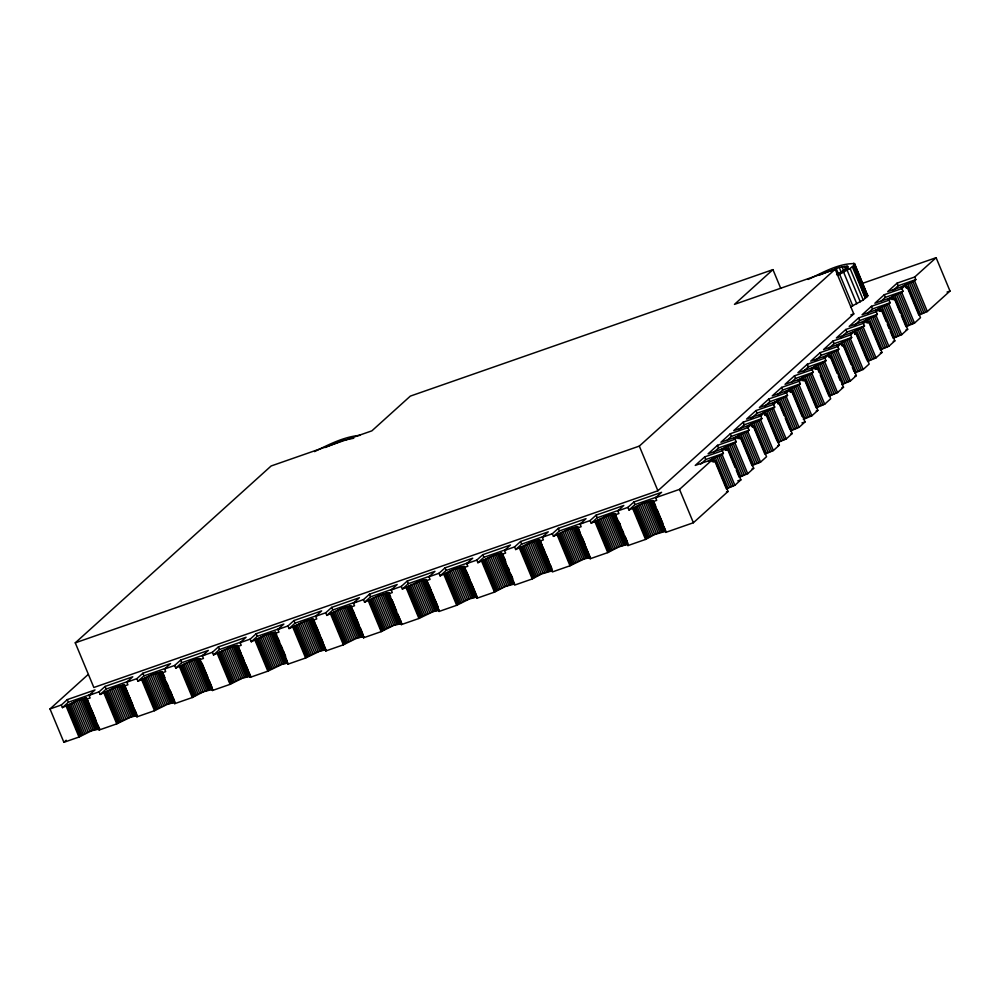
<?xml version="1.0" encoding="UTF-8"?>
<svg xmlns="http://www.w3.org/2000/svg" width="1000" height="1000" viewBox="0 0 1000 1000"><rect width="100%" height="100%" fill="white"/><g stroke="black" fill="none" stroke-linecap="round" stroke-linejoin="round"><path stroke-width="1.5" d="M86.35 699.287L86.912 698.475L85.612 698.15L78.85 700.013L62.425 707.625L61.337 705L67.312 699.6L95.013 689.938L89.025 695.337L90.125 697.962L86.35 699.287L99.138 730.013L116.762 723.875L131.075 716.988L136.888 715.688L136.912 716.838L124.113 686.112L124.537 685.062L114.887 687.487L100.2 694.45L99.1 691.825L105.087 686.425L132.787 676.762L126.8 682.163L127.9 684.788L124.113 686.112M161.887 672.938L165.662 671.612L164.575 668.988L170.562 663.587L142.863 673.25L136.875 678.65L137.963 681.275L152.662 674.312L162.3 671.888L161.887 672.938L174.688 703.662L175.113 703.213L173.95 702.525L167.188 704.388L154.537 710.7L136.912 716.838M237.425 646.587L237.413 645.425L231.6 646.725L213.512 654.925L212.413 652.3L218.4 646.9L246.1 637.238L240.113 642.638L241.213 645.275L237.425 646.587L250.225 677.325L267.85 671.175L282.162 664.287L287.975 662.987L288 664.15L275.2 633.413L275.613 632.362L265.975 634.788L251.275 641.75L250.188 639.125L256.175 633.725L283.875 624.062L277.887 629.462L278.975 632.1L275.2 633.413M250.225 677.325L250.787 676.513L248.888 672.087M312.975 620.237L312.95 619.075L307.137 620.388L289.05 628.587L287.962 625.95L293.95 620.55L321.637 610.887L315.663 616.287L316.75 618.925L312.975 620.237L325.763 650.975L343.387 644.825L356.037 638.525L362.8 636.663L363.95 636.75L363.537 637.8L350.737 607.062L351.163 606.013L341.512 608.45L326.825 615.413L325.725 612.775L331.712 607.375L359.412 597.712L353.425 603.125L354.525 605.75L350.737 607.062M325.763 650.975L325.737 649.812L319.938 651.112L305.625 658L288 664.15M388.512 593.888L392.287 592.575L391.2 589.95L397.188 584.538L369.487 594.2L363.5 599.6L364.588 602.238L379.288 595.275L388.925 592.837L388.512 593.888L401.312 624.625L401.875 623.812L399.975 619.388M426.287 580.712L426.262 579.562L420.45 580.862L402.362 589.062L401.275 586.438L407.262 581.025L434.963 571.362L428.975 576.775L430.062 579.4L426.287 580.712L439.075 611.45L456.7 605.3L469.35 599L476.112 597.137L477.262 597.225L476.85 598.275L464.062 567.537L464.475 566.487L454.825 568.925L440.138 575.887L439.038 573.263L445.025 567.85L472.725 558.188L466.737 563.6L467.837 566.225L464.062 567.537M539.6 541.188L539.575 540.037L533.763 541.337L515.675 549.538L514.587 546.912L520.575 541.5L548.275 531.838L542.288 537.25L543.375 539.875L539.6 541.188L552.388 571.925L570.013 565.775L584.338 558.9L590.138 557.587L590.163 558.75L577.375 528.013L577.788 526.975L568.138 529.4L553.45 536.362L552.35 533.737L558.337 528.325L586.038 518.663L580.05 524.075L581.15 526.7L577.375 528.013M666.275 531.587L665.7 532.4L652.913 501.662L653.325 500.625L643.688 503.05L628.987 510.012L627.9 507.388L633.888 501.975L661.587 492.312L655.6 497.725L656.688 500.35L652.913 501.662M837.463 275.363L850.1 268.488L853.888 265.487L854.575 263.625C838.275 263.325 822.663 272.725 808.075 279.462M854.575 263.625L867.75 295.925L863.225 300L850.588 306.887M733.725 438.638L739.237 434.963L747.75 431.375L749.038 430.225L747.938 427.6L751.363 424.5L752.463 427.137L753.737 425.975L766.538 456.712L760.55 462.113L753.637 464.925L740.85 434.188M759.388 415.462L764.9 411.788L773.413 408.212L774.7 407.05L773.6 404.425L777.025 401.337L778.112 403.963L779.4 402.8L792.188 433.537L786.2 438.95L777.688 442.525M785.325 391.887L785.05 392.587M823.538 357.537L829.05 353.875L837.562 350.288L838.85 349.125L837.75 346.5L841.175 343.413L842.262 346.037L843.55 344.888L856.338 375.613L850.35 381.025L841.838 384.6M887.688 299.613L893.2 295.95L901.712 292.362L903 291.2L901.9 288.575L905.325 285.487L906.413 288.113L907.7 286.962L920.487 317.688L914.5 323.1L905.987 326.675L901.338 315.5M99.138 730.013L97.825 725.362M199.662 659.762L200.225 658.95L198.925 658.625L192.162 660.487L175.738 668.1L174.65 665.475L180.637 660.075L208.325 650.413L202.338 655.812L203.438 658.438L199.662 659.762L212.45 690.5L230.075 684.35L242.725 678.05L250.637 676.275M212.45 690.5L212.862 689.45M439.075 611.45L439.062 610.288L433.25 611.587L418.938 618.475L401.312 624.625M501.825 554.362L502.388 553.55L501.1 553.225L494.338 555.087L477.9 562.712L476.812 560.087L482.8 554.675L510.5 545.013L504.513 550.425L505.6 553.05L501.825 554.362L514.625 585.1L532.25 578.95L541.413 574.025L552.375 570.763L539.575 540.037M615.138 514.837L615.55 513.8L614.412 513.7L607.65 515.562L591.225 523.188L590.125 520.562L596.112 515.15L623.812 505.487L617.825 510.9L618.913 513.525L615.138 514.837L627.938 545.575L645.562 539.425L654.725 534.5L665.688 531.25L652.887 500.513M627.938 545.575L628.35 544.525M772.95 269.625L734.463 304.375L835.188 269.237L853.775 313.9L657.9 490.763L93.85 687.5L75.263 642.837L271.137 465.975L371.863 430.85L410.35 396.1L772.95 269.625L780.738 288.35M99.55 728.975L91.65 730.738L79 737.038L63.888 742.312L50 708.95L88.062 674.587M62.425 707.625L68.412 702.225L91.737 694.087M100.2 694.45L106.188 689.05L129.512 680.913M63.888 742.312L66.2 740.225M137.963 681.275L143.95 675.875L165.825 668.25M175.738 668.1L181.725 662.7L205.05 654.562M213.512 654.925L219.5 649.525L241.363 641.9M251.275 641.75L257.262 636.35L280.587 628.212M289.05 628.587L295.038 623.175L318.363 615.037M326.825 615.413L332.812 610L356.138 601.862M364.588 602.238L370.575 596.825L393.9 588.688M402.362 589.062L408.35 583.65L430.225 576.025M440.138 575.887L446.125 570.475L467.987 562.85M477.9 562.712L483.888 557.3L507.212 549.163M515.675 549.538L521.663 544.125L544.987 535.988M75.263 642.837L639.312 446.1L835.188 269.237M553.45 536.362L559.438 530.95L582.762 522.812M591.225 523.188L597.212 517.775L619.075 510.15M628.987 510.012L634.975 504.6L656.85 496.975M722.288 450.763L723.375 453.387L722.1 454.55L713.575 458.137L726.375 488.862L734.887 485.288L740.875 479.875L728.075 449.137L726.8 450.3L725.7 447.675L722.288 450.763L704.663 456.912L695.25 465.412L712.875 459.263L713.962 461.887L715.25 460.725L728.05 491.463L693.4 522.737L665.7 532.4M736.3 470.3L739.2 477.275L747.712 473.7L753.7 468.288L740.913 437.562L739.625 438.713L738.538 436.087L735.113 439.175L717.487 445.325L708.075 453.825L725.7 447.675M747.938 427.6L730.312 433.738L720.913 442.238L738.538 436.087M760.775 416.012L761.862 418.638L760.588 419.8L752.062 423.375L764.862 454.113L773.375 450.525L779.362 445.125L766.575 414.387L765.288 415.55L764.2 412.925L760.775 416.012L743.15 422.163L733.737 430.65L751.363 424.5M773.6 404.425L755.975 410.575L746.562 419.075L764.2 412.925M790.525 430.938L799.038 427.362L805.025 421.95L792.225 391.225L790.95 392.375L789.85 389.75L786.438 392.837L768.8 398.988L759.4 407.488L777.025 401.337M803.35 419.363L811.862 415.775L817.85 410.375L805.062 379.637L803.775 380.8L802.688 378.162L799.262 381.262L781.637 387.4L772.225 395.9L789.85 389.75M812.087 369.675L813.188 372.3L811.9 373.462L803.388 377.038L816.175 407.775L824.7 404.188L830.688 398.787L817.887 368.05L816.612 369.212L815.512 366.587L812.087 369.675L794.463 375.825L785.062 384.312L802.688 378.162M820.288 375.238L829.013 396.188L837.525 392.6L843.512 387.2L830.725 356.463L829.438 357.625L828.337 355L824.925 358.088L807.3 364.237L797.887 372.725L815.512 366.587M837.75 346.5L820.125 352.65L810.713 361.15L828.337 355M854.675 373.013L863.188 369.438L869.175 364.025L856.375 333.3L855.1 334.45L854 331.825L850.588 334.913L832.95 341.062L823.55 349.562L841.175 343.413M867.5 361.438L876.012 357.85L882 352.45L869.212 321.712L867.925 322.875L866.838 320.25L863.413 323.338L845.788 329.487L836.375 337.975L854 331.825M876.237 311.75L877.337 314.375L876.05 315.538L867.537 319.113L880.325 349.85L888.85 346.262L894.837 340.863L882.038 310.125L880.75 311.288L879.663 308.663L876.237 311.75L858.612 317.9L849.2 326.388L866.838 320.25M890.25 331.275L893.162 338.263L901.675 334.688L907.663 329.275L894.862 298.538L893.587 299.7L892.487 297.075L889.075 300.163L871.45 306.312L862.038 314.812L879.663 308.663M901.9 288.575L884.275 294.725L874.862 303.225L892.487 297.075M914.725 277L915.825 279.625L914.538 280.775L906.025 284.363L918.825 315.1L927.337 311.512L950 291.05L936.112 257.688L914.725 277L897.1 283.137L887.7 291.637L905.325 285.487M700.525 464.263L705.75 459.538L723.375 453.387M713.35 452.675L718.575 447.95L736.213 441.812L735.113 439.175M727.225 440.15L731.413 436.375L749.038 430.225M739.013 429.5L744.237 424.787L761.862 418.638M750.8 418.862L757.075 413.2L774.7 407.05M764.675 406.337L769.9 401.613L787.525 395.462L786.438 392.837M777.5 394.75L782.725 390.037L800.35 383.888L799.262 381.262M791.375 382.225L795.562 378.45L813.188 372.3M803.162 371.587L808.388 366.863L826.012 360.712L824.925 358.088M814.95 360.938L821.213 355.275L838.85 349.125M828.825 348.413L834.05 343.688L851.675 337.55L850.588 334.913M840.6 337.775L846.875 332.113L864.5 325.962L863.413 323.338M854.475 325.238L859.712 320.525L877.337 314.375M867.312 313.663L872.537 308.938L890.163 302.787L889.075 300.163M881.188 301.125L885.362 297.35L903 291.2M892.975 290.487L898.2 285.775L915.825 279.625M708.35 461.4L713.575 458.137M746.838 426.637L752.062 423.375M772.5 403.475L787.525 395.462M798.162 380.3L803.388 377.038M810.987 368.713L826.012 360.712M836.65 345.55L851.675 337.55M862.312 322.375L867.537 319.113M900.8 287.625L906.025 284.363M655.6 497.725L679.513 489.375L712.875 459.263M721.75 449.3L736.213 441.812M785.9 391.375L800.35 383.888M850.05 333.45L864.5 325.962M875.7 310.287L890.163 302.787M174.688 703.662L192.312 697.525L203.225 691.875L212.425 689.338L199.638 658.6M363.537 637.8L381.163 631.65L393.812 625.35L401.725 623.575M476.85 598.275L494.475 592.125L505.387 586.475L514.6 583.938L501.8 553.212M590.163 558.75L607.788 552.6L618.7 546.962L627.2 544.438L614.412 513.7M314.538 451.613C328.925 444.513 343.975 436.662 360.175 435.325M836.587 274.562L846.275 268.888L847.95 266.413L839.225 267.4L818.612 275.375M325.062 447.512L342.587 440.487L353.762 438.225M861.513 283.7L936.112 257.688M850.85 314.913L853.775 313.9M947.05 292.075L950 291.05M50 708.95L61.337 705M89.025 695.337L99.1 691.825M126.8 682.163L136.875 678.65M164.575 668.988L174.65 665.475M202.338 655.812L212.413 652.3M240.113 642.638L250.188 639.125M277.887 629.462L287.962 625.95M315.663 616.287L325.725 612.775M353.425 603.125L363.5 599.6M391.2 589.95L401.275 586.438M428.975 576.775L439.038 573.263M466.737 563.6L476.812 560.087M504.513 550.425L514.587 546.912M542.288 537.25L552.35 533.737M580.05 524.075L590.125 520.562M617.825 510.9L627.9 507.388M906.087 287.5L907.7 286.962M894.862 298.538L891.787 299.513M882.038 310.125L878.95 311.1M869.212 321.712L866.125 322.688M854.762 333.837L856.375 333.3M841.938 345.412L843.55 344.888M906.05 329.812L907.663 329.275M829.112 357L830.725 356.463M893.225 341.4L894.837 340.863M817.887 368.05L814.8 369.025M880.387 352.987L882 352.45M805.062 379.637L801.975 380.613M790.625 391.763L792.225 391.225M854.725 376.15L856.338 375.613M777.788 403.338L779.4 402.8M841.9 387.738L843.512 387.2M764.963 414.925L766.575 414.387M752.125 426.512L753.737 425.975M816.237 410.9L817.85 410.375M740.913 437.562L737.825 438.537M805.025 421.95L801.938 422.925M728.075 449.137L725 450.112M790.588 434.075L792.188 433.537M715.25 460.725L712.163 461.7M777.75 445.662L779.362 445.125M752.087 468.825L753.7 468.288M740.875 479.875L737.788 480.85M726.438 492L728.05 491.463M866.838 294.7L867.688 295.138M914.538 280.775L927.337 311.512M912.837 281.4L925.625 312.137M911.087 282.087L923.875 312.825M909.338 282.825L922.125 313.562M907.638 283.587L920.425 314.325M901.712 292.362L914.5 323.1M897.1 283.137L898.2 285.775M900.013 292.987L912.8 323.713M898.25 293.675L911.05 324.4M896.5 294.413L909.3 325.138M894.8 295.175L907.6 325.913M893.2 295.95L900.175 312.712M891.725 296.7L892.887 299.5M888.888 303.95L901.675 334.688M884.275 294.725L885.362 297.35M887.175 304.575L899.975 335.3M885.425 305.262L898.213 335.988M883.675 305.988L896.462 336.725M881.975 306.762L894.762 337.488M880.362 307.525L886.188 321.5M887.35 324.3L889.087 328.488M878.9 308.288L880.062 311.087M876.05 315.538L888.85 346.262M854.625 264.4L867.75 295.925M853.713 263.188L865.05 290.413M871.45 306.312L872.537 308.938M853.888 265.487L867 297.013L853.225 266.137L865.487 298.387L852.362 266.863M874.35 316.15L887.138 346.887M872.6 316.837L885.387 347.575M870.85 317.575L883.637 348.312M850.1 268.488L863.225 300M869.137 318.337L881.938 349.075M847.3 266.087L848.487 268.95M846.062 266.012L847.25 268.888M847.175 270.3L860.288 301.825M844.262 266.225L845.45 269.088M866.075 319.875L867.237 322.663M841.963 266.688L843.75 270.988M843.65 272.262L856.775 303.788M839.225 267.4L841.6 273.137M863.225 327.113L876.012 357.85M858.612 317.9L859.712 320.525M839.65 274.325L852.775 305.837M861.513 327.738L874.312 358.475M836.125 268.35L838.512 274.075M859.762 328.425L872.562 359.162M858.012 329.162L870.812 359.9M856.312 329.925L869.112 360.662M854.712 330.7L866.912 360.037M850.387 338.7L863.188 369.438M845.788 329.487L846.875 332.113M848.688 339.325L861.475 370.062M846.938 340.012L859.725 370.75M845.188 340.75L857.975 371.475M843.487 341.512L856.275 372.25M841.875 342.287L851.188 364.637M852.35 367.425L854.087 371.625M837.562 350.288L850.35 381.025M832.95 341.062L834.05 343.688M835.863 350.913L848.65 381.637M834.1 351.6L846.9 382.325M832.35 352.337L845.15 383.062M830.65 353.1L843.45 383.825M829.05 353.875L837.188 373.425M838.35 376.225L840.1 380.412M824.737 361.875L837.525 392.6M820.125 352.65L821.213 355.275M823.025 362.488L835.825 393.225M821.275 363.175L834.075 393.913M819.525 363.913L832.325 394.65M817.825 364.688L830.612 395.412M816.213 365.45L819.125 372.438M814.75 366.213L815.913 369.012M811.9 373.462L824.7 404.188M807.3 364.237L808.388 366.863M810.2 374.075L822.987 404.812M808.45 374.762L821.237 405.5M806.7 375.5L819.488 406.238M805 376.262L817.788 407M801.925 377.8L803.088 380.588M799.075 385.037L811.862 415.775M794.463 375.825L795.562 378.45M797.362 385.662L810.163 416.4M795.612 386.35L808.413 417.088M793.863 387.088L806.663 417.825M792.163 387.85L804.963 418.587M790.562 388.625L802.188 416.562M789.087 389.387L790.25 392.175M786.237 396.625L799.038 427.362M781.637 387.4L782.725 390.037M784.538 397.25L797.337 427.975M782.788 397.938L795.575 428.663M781.038 398.675L793.825 429.4M779.338 399.438L792.125 430.175M777.725 400.213L784.125 415.575M785.288 418.363L789.938 429.55M773.413 408.212L786.2 438.95M768.8 398.988L769.9 401.613M771.712 408.837L784.5 439.562M769.963 409.525L782.75 440.25M768.213 410.25L781 440.988M766.5 411.025L779.3 441.75M764.9 411.788L777.113 441.125M760.588 419.8L773.375 450.525M755.975 410.575L757.075 413.2M758.875 420.412L771.675 451.15M757.125 421.1L769.925 451.838M755.375 421.838L768.175 452.575M753.675 422.6L766.462 453.338M747.75 431.375L760.55 462.113M743.15 422.163L744.237 424.787M746.05 432L758.838 462.738M744.3 432.688L757.087 463.425M742.55 433.425L755.337 464.162M739.237 434.963L752.038 465.7M737.775 435.725L738.938 438.512M734.925 442.962L747.712 473.7M730.312 433.738L731.413 436.375M733.225 443.587L746.012 474.325M731.462 444.275L744.262 475.012M729.712 445.012L742.513 475.737M728.012 445.775L740.812 476.512M726.413 446.55L735.138 467.5M724.938 447.3L726.1 450.1M722.1 454.55L734.887 485.288M717.487 445.325L718.575 447.95M720.387 455.175L733.188 485.9M718.637 455.863L731.425 486.587M716.888 456.6L729.675 487.325M715.188 457.362L727.975 488.088M712.113 458.888L713.275 461.688M704.663 456.912L705.75 459.538M679.513 489.375L693.4 522.737M639.312 446.1L657.9 490.763M653.913 502.013L655.65 506.213M656.963 509.237L658.713 513.425M659.137 514.587L662.775 523.212M653.925 502.6L655.662 506.8M656.825 509.588L662.638 523.562M663.8 526.35L665.55 530.55M652.175 500.525L664.975 531.263M651.213 500.675L664 531.413M650.025 500.938L662.812 531.675M648.625 501.325L661.425 532.062M647.075 501.812L659.875 532.55M645.413 502.388L658.213 533.125M643.688 503.05L656.475 533.787M641.925 503.762L654.725 534.5M640.2 504.513L652.987 535.25M638.538 505.288L651.325 536.025M636.987 506.05L649.788 536.788M633.888 501.975L634.975 504.6M635.612 506.8L648.4 537.537M634.425 507.5L647.212 538.237M633.462 508.137L646.263 538.875M632.762 508.7L645.562 539.425M619.2 522.413L620.363 525.2M625.013 536.375L626.75 540.575M619.05 522.175L620.788 526.362M621.95 529.163L623.7 533.35M624.862 536.15L627.762 543.138M615.112 513.688L627.775 543.713M613.438 513.85L626.237 544.575M612.25 514.113L625.037 544.85M610.862 514.5L623.65 545.237M609.312 514.987L622.1 545.725M607.65 515.562L620.438 546.3M605.913 516.225L618.7 546.962M604.15 516.938L616.95 547.675M602.425 517.688L615.212 548.425M600.763 518.462L613.562 549.2M599.225 519.225L612.013 549.963M596.112 515.15L597.212 517.775M597.837 519.975L610.638 550.712M596.65 520.675L609.45 551.413M595.7 521.312L608.488 552.05M595 521.875L607.788 552.6M577.938 527.2L579.675 531.4M582 536.987L584.763 543.737M577.8 527.562L580.7 534.538M581.862 537.337L590.588 558.288M577.35 526.862L590.138 557.587M576.638 526.875L589.425 557.612M575.675 527.025L588.462 557.75M574.475 527.288L587.275 558.025M573.088 527.675L585.875 558.4M571.538 528.162L584.338 558.9M569.875 528.737L582.663 559.475M568.138 529.4L580.938 560.125M566.388 530.112L579.175 560.85M564.65 530.862L577.45 561.6M562.987 531.638L575.788 562.375M561.45 532.4L574.237 563.138M558.337 528.325L559.438 530.95M560.062 533.15L572.863 563.888M558.888 533.85L571.675 564.587M557.925 534.487L570.725 565.225M557.225 535.037L570.013 565.775M540.013 540.15L541.763 544.338M542.925 547.125L544.663 551.325M545.825 554.113L548.737 561.1M549.9 563.888L551.638 568.088M540.025 540.725L548.75 561.688M549.913 564.475L551.65 568.675M538.862 540.05L551.663 570.788M537.9 540.2L550.688 570.925M536.7 540.462L549.5 571.2M535.312 540.85L548.112 571.575M533.763 541.337L546.562 572.075M532.1 541.912L544.9 572.65M530.375 542.575L543.162 573.3M528.612 543.288L541.413 574.025M526.888 544.038L539.675 574.775M525.225 544.812L538.013 575.55M523.675 545.575L536.475 576.312M520.575 541.5L521.663 544.125M522.3 546.325L535.087 577.062M521.112 547.025L533.9 577.762M520.15 547.663L532.95 578.4M519.45 548.212L532.25 578.95M502.975 554.95L504.725 559.138M508.212 567.525L509.375 570.312M503.988 557.513L505.725 561.7M510.962 574.275L512.712 578.462M501.1 553.225L513.888 583.962M500.125 553.375L512.925 584.1M498.938 553.638L511.725 584.375M497.55 554.025L510.337 584.75M496 554.513L508.787 585.237M494.338 555.087L507.125 585.825M492.6 555.75L505.387 586.475M490.838 556.462L503.638 587.2M489.113 557.212L501.9 587.95M487.45 557.987L500.25 588.713M485.913 558.75L498.7 589.487M482.8 554.675L483.888 557.3M484.525 559.5L497.312 590.237M483.338 560.2L496.138 590.938M482.388 560.837L495.175 591.575M481.688 561.388L494.475 592.125M466.8 572.075L469.7 579.062M470.863 581.862L475.675 593.275M476.1 594.438L477.262 597.225M465.062 568.475L469.712 579.65M470.875 582.45L477.275 597.812M464.038 566.388L476.25 595.725M463.325 566.4L476.112 597.137M462.362 566.55L475.15 597.275M461.163 566.812L473.963 597.55M459.775 567.2L472.562 597.925M458.225 567.688L471.025 598.413M456.562 568.263L469.35 599M454.825 568.925L467.625 599.65M453.075 569.637L465.863 600.363M451.337 570.388L464.137 601.125M449.675 571.163L462.475 601.888M448.137 571.925L460.925 602.663M445.025 567.85L446.125 570.475M446.75 572.675L459.55 603.4M445.575 573.375L458.363 604.1M444.613 574.012L457.4 604.738M443.913 574.562L456.7 605.3M429.025 585.25L430.775 589.45M431.938 592.238L433.675 596.425M434.837 599.225L437.75 606.213M426.712 580.25L437.762 606.8M426.85 580.95L439.062 610.288M425.55 579.575L438.35 610.312M424.588 579.725L437.375 610.45M423.387 579.987L436.188 610.725M422 580.375L434.8 611.1M420.45 580.862L433.25 611.587M418.787 581.438L431.587 612.175M417.062 582.1L429.85 612.825M415.3 582.812L428.088 613.538M413.562 583.562L426.362 614.3M411.912 584.338L424.7 615.062M410.363 585.1L423.162 615.837M407.262 581.025L408.35 583.65M408.988 585.85L421.775 616.575M407.8 586.55L420.588 617.275M406.838 587.188L419.637 617.913M406.138 587.737L418.938 618.475M391.987 600.062L393.738 604.25M394.9 607.05L396.637 611.237M397.8 614.025L400.712 621.013M388.925 592.837L390.675 597.038M391.838 599.825L395.325 608.212M388.488 592.737L401.737 624.163M387.788 592.75L400.575 623.488M386.812 592.9L399.613 623.625M385.625 593.162L398.413 623.9M384.237 593.55L397.025 624.275M382.688 594.038L395.475 624.763M381.025 594.612L393.812 625.35M379.288 595.275L392.075 626M377.525 595.988L390.325 626.712M375.8 596.737L388.587 627.475M374.137 597.513L386.925 628.237M372.6 598.275L385.387 629.012M369.487 594.2L370.575 596.825M371.213 599.025L384 629.75M370.025 599.725L382.825 630.45M369.075 600.363L381.863 631.087M368.375 600.913L381.163 631.65M352.9 610.212L354.65 614.4M355.812 617.188L358.713 624.175M360.037 627.2L361.775 631.4M362.212 632.562L363.375 635.35M351.175 606.6L358.725 624.763M359.888 627.562L361.637 631.75M362.8 634.538L363.963 637.337M350.725 605.913L363.512 636.638M350.012 605.925L362.8 636.663M349.05 606.062L361.838 636.8M347.85 606.337L360.637 637.075M346.463 606.725L359.25 637.45M344.913 607.212L357.7 637.938M343.25 607.788L356.037 638.525M341.512 608.45L354.312 639.175M339.762 609.163L352.55 639.888M338.025 609.913L350.825 640.65M336.362 610.688L349.162 641.413M334.825 611.45L347.612 642.188M331.712 607.375L332.812 610M333.438 612.2L346.238 642.925M332.25 612.9L345.05 643.625M331.3 613.538L344.087 644.262M330.6 614.087L343.387 644.825M313.538 619.425L314.7 622.212M315.863 625.013L319.788 634.562M320.95 637.35L322.688 641.538M313.4 619.775L318.637 632.35M319.8 635.138L326.188 650.512M312.95 619.075L325.737 649.812M312.238 619.1L325.037 649.837M311.275 619.237L324.062 649.975M310.075 619.513L322.875 650.238M308.688 619.888L321.488 650.625M307.137 620.388L319.938 651.112M305.475 620.962L318.275 651.7M303.75 621.613L316.537 652.35M301.988 622.337L314.775 653.062M300.25 623.088L313.05 653.825M298.6 623.862L311.388 654.587M297.05 624.625L309.85 655.362M293.95 620.55L295.038 623.175M295.675 625.375L308.463 656.1M294.488 626.075L307.275 656.8M293.525 626.712L306.325 657.438M292.825 627.263L305.625 658M281 645.175L282.75 649.362M283.913 652.163L285.65 656.35M275.613 632.362L276.775 635.163M277.938 637.95L279.688 642.15M283.175 650.525L284.337 653.325M275.175 632.25L287.387 661.587M274.462 632.275L287.262 663M273.5 632.413L286.3 663.15M272.312 632.688L285.1 663.413M270.912 633.062L283.712 663.8M269.375 633.562L282.162 664.287M267.712 634.138L280.5 664.875M265.975 634.788L278.762 665.525M264.212 635.513L277.013 666.237M262.488 636.263L275.275 666.988M260.825 637.038L273.612 667.763M259.288 637.8L272.075 668.538M256.175 633.725L257.262 636.35M257.9 638.55L270.688 669.275M256.712 639.25L269.513 669.975M255.763 639.888L268.55 670.612M255.062 640.438L267.85 671.175M237.85 645.537L240.75 652.525M241.912 655.312L243.663 659.513M245.987 665.1L247.725 669.287M237.862 646.125L250.65 676.862M237.413 645.425L249.625 674.762M236.7 645.45L249.488 676.175M235.738 645.588L248.525 676.325M234.537 645.863L247.325 676.587M233.15 646.237L245.938 676.975M231.6 646.725L244.387 677.463M229.938 647.312L242.725 678.05M228.2 647.962L241 678.7M226.45 648.688L239.237 679.412M224.713 649.438L237.512 680.163M223.05 650.2L235.85 680.938M221.513 650.975L234.3 681.712M218.4 646.9L219.5 649.525M220.125 651.725L232.925 682.45M218.938 652.425L231.737 683.15M217.987 653.05L230.775 683.787M217.288 653.612L230.075 684.35M201.975 663.138L203.713 667.325M204.15 668.487L207.787 677.113M208.95 679.9L211.7 686.65M201.825 663.487L207.65 677.463M208.812 680.25L212.3 688.637M198.925 658.625L211.725 689.35M197.963 658.763L210.75 689.5M196.762 659.038L209.562 689.762M195.375 659.412L208.175 690.15M193.825 659.9L206.625 690.638M192.162 660.487L204.963 691.213M190.425 661.137L203.225 691.875M188.675 661.85L201.462 692.588M186.938 662.613L199.737 693.337M185.287 663.375L198.075 694.112M183.738 664.15L196.537 694.887M180.637 660.075L181.725 662.7M182.362 664.887L195.15 695.625M181.175 665.588L193.962 696.325M180.212 666.225L193.012 696.963M179.513 666.787L192.312 697.525M163.038 673.525L164.775 677.712M170.012 690.288L171.762 694.475M172.925 697.262L174.662 701.462M162.887 673.288L164.625 677.475M166.95 683.062L168.7 687.25M169.862 690.05L174.513 701.225M161.863 671.775L175.113 703.213M161.15 671.8L173.95 702.525M160.188 671.938L172.987 702.675M159 672.212L171.788 702.938M157.6 672.588L170.4 703.325M156.062 673.075L168.85 703.812M154.4 673.662L167.188 704.388M152.662 674.312L165.45 705.05M150.9 675.025L163.7 705.763M149.175 675.788L161.962 706.513M147.513 676.55L160.3 707.288M145.975 677.325L158.763 708.062M142.863 673.25L143.95 675.875M144.588 678.062L157.375 708.8M143.4 678.763L156.188 709.5M142.45 679.4L155.238 710.138M141.75 679.963L154.537 710.7M124.537 685.062L129.762 697.638M129.913 697.875L132.675 704.625M135 710.212L136.738 714.4M124.537 685.65L137.338 716.388M124.1 684.95L136.312 714.287M123.387 684.975L136.175 715.7M122.413 685.113L135.213 715.85M121.225 685.387L134.012 716.112M119.838 685.763L132.625 716.5M118.287 686.25L131.075 716.988M116.625 686.838L129.412 717.562M114.887 687.487L127.688 718.225M113.138 688.2L125.925 718.938M111.4 688.962L124.188 719.688M109.738 689.725L122.537 720.462M108.2 690.5L120.988 721.225M105.087 686.425L106.188 689.05M106.812 691.237L119.612 721.975M105.625 691.938L118.425 722.675M104.675 692.575L117.463 723.312M103.975 693.138L116.762 723.875M86.762 698.238L89.663 705.225M90.838 708.012L95.638 719.425M97.963 725.013L99.7 729.2M86.775 698.825L96.662 722.575M86.325 698.125L99.113 728.863M85.612 698.15L98.4 728.875M84.65 698.288L97.438 729.025M83.45 698.562L96.25 729.287M82.062 698.938L94.862 729.675M80.512 699.425L93.312 730.163M78.85 700.013L91.65 730.738M77.112 700.662L89.913 731.4M75.362 701.375L88.15 732.113M73.625 702.138L86.425 732.862M71.975 702.9L84.763 733.637M70.425 703.675L83.225 734.4M67.312 699.6L68.412 702.225M69.05 704.412L81.838 735.15M67.862 705.113L80.65 735.85M66.9 705.75L79.7 736.488M66.2 706.312L79 737.038"/></g></svg>
